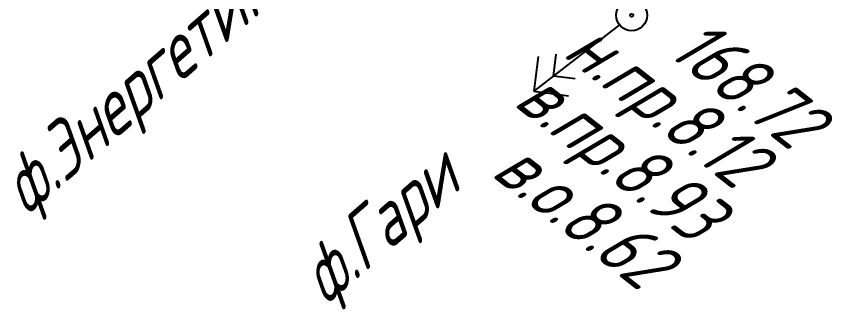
# Model space of a CAD drawing. Header units: millimetres. Extents: x -698 to 8131, y -704 to 4503.
# Drawn here: x 7364.5 to 7417.3, y 439.3 to 458.3 of the extents above; entities that cross this region are included whole.
import ezdxf

# ---------------------------------------------------------------- set-up
doc = ezdxf.new("R2010")
doc.units = ezdxf.units.MM
doc.linetypes.add('CONTI', pattern=[0])
for name, color, linetype in [('NAD_MDEFAULT', 7, 'CONTI'), ('PI_OTDEFAULT', 172, 'CONTI'), ('PLN_O', 7, 'CONTI'), ('SIT_LDEFAULT', 7, 'CONTI'), ('USLZNDEFAULT', 7, 'CONTI')]:
    doc.layers.add(name, color=color, linetype=linetype)
doc.styles.add('eskd', font='isocpeui.ttf', dxfattribs={"width": 1.2})

# ---------------------------------------------------------------- blocks, each defined once
blk = doc.blocks.new('BL_26')
at = {"color": 0}
for radius in [1, 0.1]:
    blk.add_circle((0, 0), radius, dxfattribs=at)

msp = doc.modelspace()

# ---------------------------------------------------------------- linework, layer by layer
at = {"layer": 'SIT_LDEFAULT', "color": 7}
for p, q in [((7403.429, 457.72), (7397.899, 453.43)), ((7399.159, 454.41), (7399.339, 455.81)), ((7398.179, 455.67), (7397.899, 453.43)), ((7400.559, 454.23), (7399.159, 454.41)), ((7397.899, 453.43), (7400.139, 453.14))]:
    msp.add_line(p, q, dxfattribs=at)

# ---------------------------------------------------------------- block references
at = {"layer": 'USLZNDEFAULT', "color": 7, "rotation": 322.0000000000001}
msp.add_blockref('BL_26', (7404.219, 458.33), dxfattribs=at)

# ---------------------------------------------------------------- texts
at = {"layer": 'NAD_MDEFAULT', "color": 7, "style": 'eskd', "oblique": 10, "width": 0.8}
for s, p in [('н.пр.8.12', (7399.684, 455.749)), ('в.пр.8.93', (7396.494, 452.583)), ('в.о.8.62', (7395.051, 448.029))]:
    msp.add_text(s, height=3.5, rotation=322, dxfattribs=at).set_placement(p)
at = {"layer": 'PI_OTDEFAULT', "color": 172, "style": 'eskd', "oblique": 10, "width": 0.8}
msp.add_text('168.72', height=3.5, rotation=322, dxfattribs=at).set_placement((7406.419, 455.844))
at = {"layer": 'PLN_O', "style": 'eskd', "oblique": 10, "width": 0.8}
for s, p in [('ф.Энергетик', (7365.069, 445.279)), ('ф.Гари', (7384.403, 439.494))]:
    msp.add_text(s, height=3.5, rotation=41, dxfattribs=at).set_placement(p)

doc.saveas('drawing.dxf')
